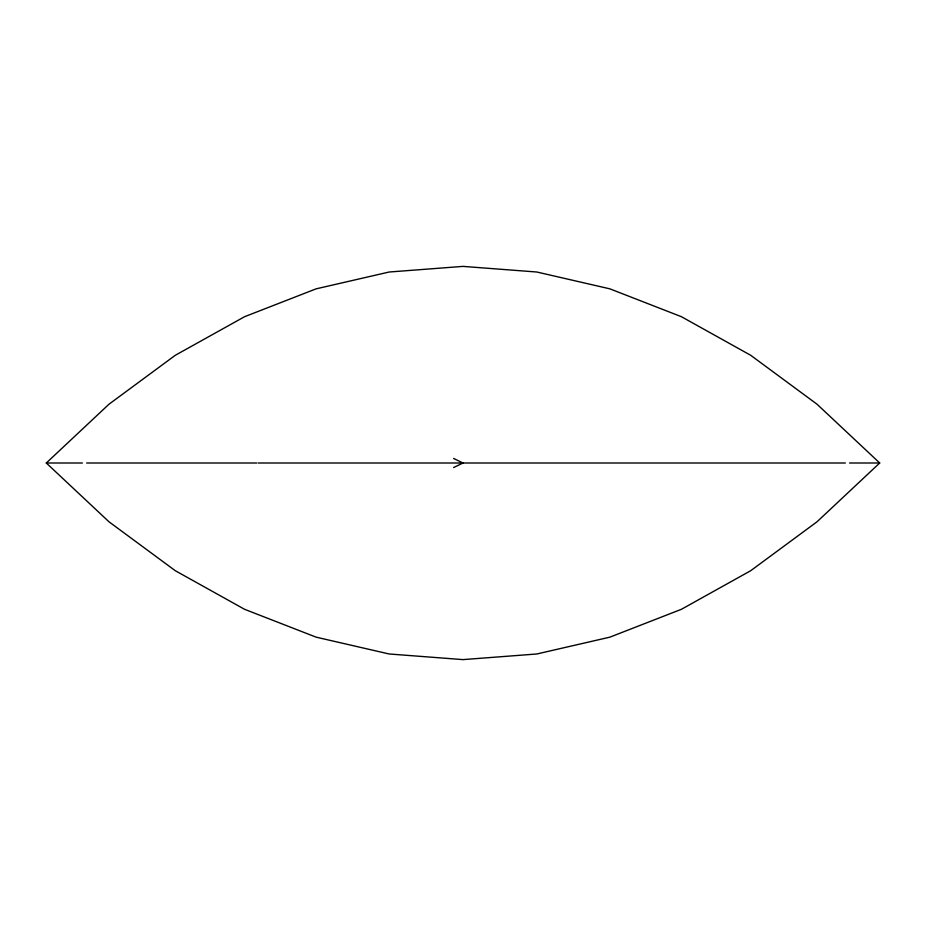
<?xml version="1.0" encoding="UTF-8"?>
<svg xmlns="http://www.w3.org/2000/svg" width="926" height="926" viewBox="0 0 926 926"><rect width="100%" height="100%" fill="white"/><g stroke="black" fill="none" stroke-linecap="round" stroke-linejoin="round"><path stroke-width="1.39" d="M46.3 463L108.967 404.222L175.292 355.295L244.58 316.704L316.125 288.843L389.186 272.012L463 266.387L536.814 272.012L609.875 288.843L681.42 316.704L750.708 355.295L817.033 404.222L879.7 463L817.033 521.778L750.708 570.705L681.42 609.296L609.875 637.157L536.814 653.987L463 659.613L389.186 653.987L316.125 637.157L244.58 609.296L175.292 570.705L108.967 521.778L46.3 463L82.379 463M453.59 467.549L463 463L453.59 458.451M86.65 463L256.757 463M258.18 463L845.345 463M849.559 463L879.7 463"/></g></svg>
